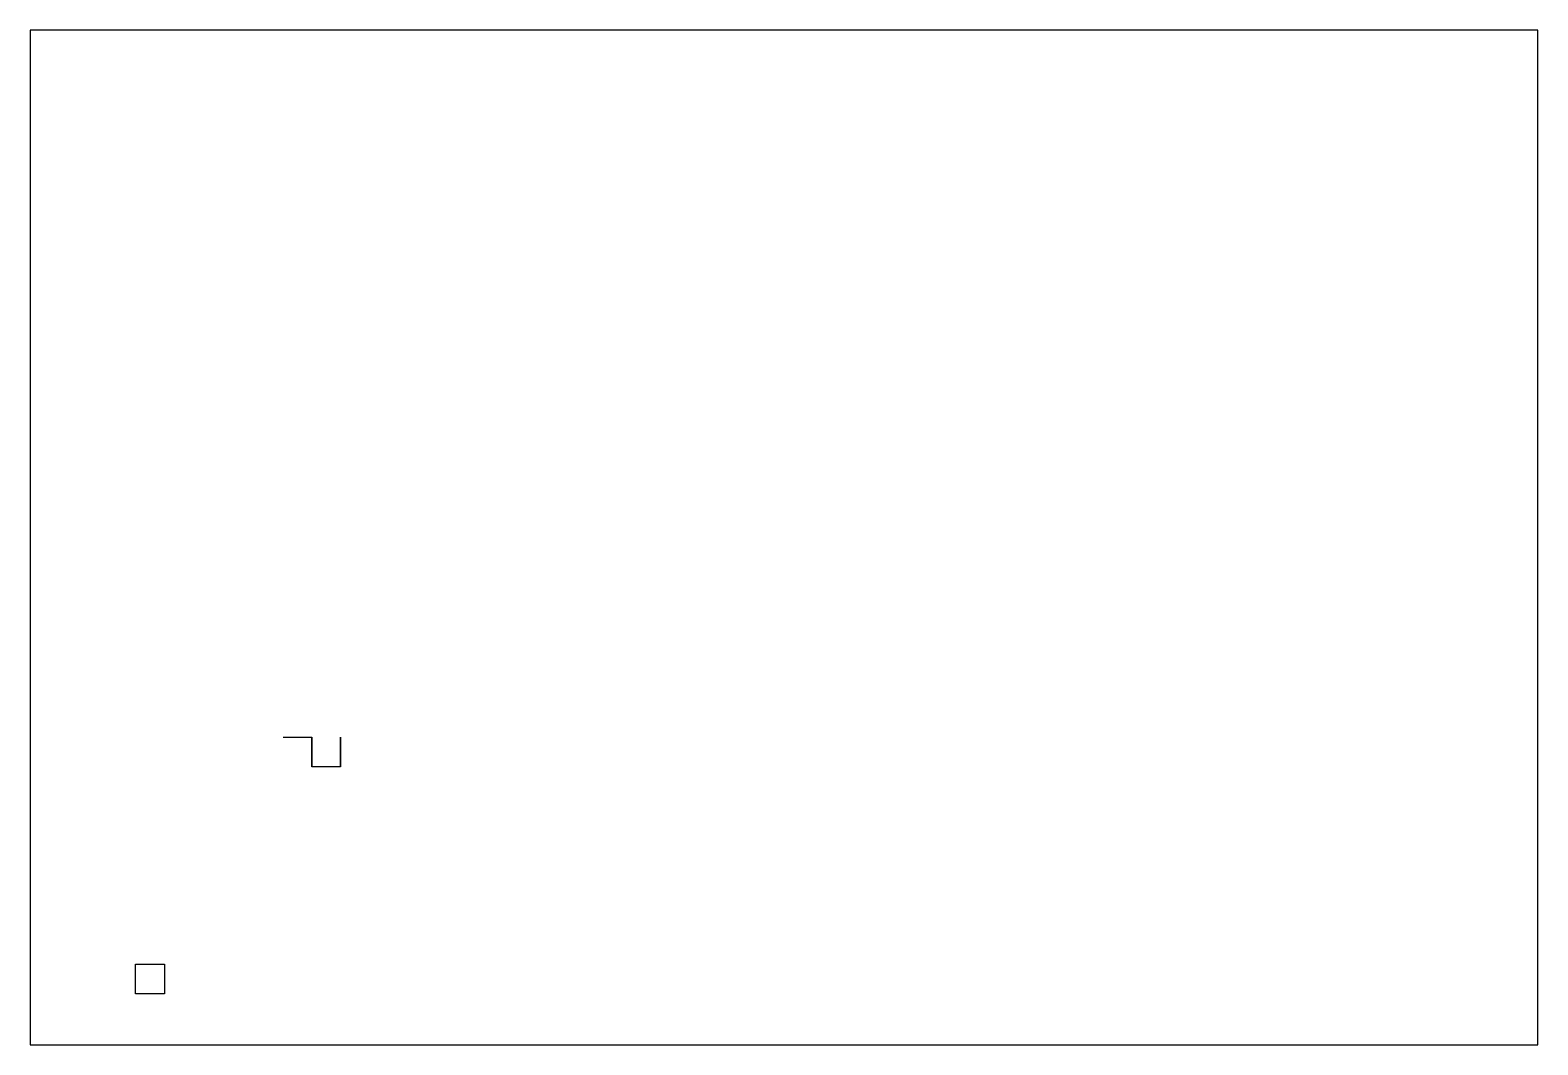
# Model space of a CAD drawing. Header units: inches. Extents: x 12 to 165, y 12 to 115.
import ezdxf

# ---------------------------------------------------------------- set-up
doc = ezdxf.new("R2010")
doc.units = ezdxf.units.IN
doc.header["$MEASUREMENT"] = 0

msp = doc.modelspace()

# ---------------------------------------------------------------- linework, layer by layer
for p, q in [((22.91, 20.37), (24.37, 20.37)), ((22.91, 17.37), (22.91, 20.37)), ((24.37, 20.37), (25.83, 20.37)), ((25.83, 20.37), (25.83, 17.37)), ((25.83, 17.37), (22.91, 17.37)), ((22.91, 17.37), (22.91, 17.37))]:
    msp.add_line(p, q)
msp.add_lwpolyline([(12.21, 12.19), (165.21, 12.19), (165.21, 115.19), (12.21, 115.19)], close=True)
for points in [[(37.87, 43.42), (40.79, 43.42), (40.79, 40.42)], [(43.71, 43.42), (43.71, 40.42), (40.79, 40.42), (40.79, 43.42)], [(43.71, 40.42), (43.71, 43.42)]]:
    msp.add_lwpolyline(points)

doc.saveas('drawing.dxf')
